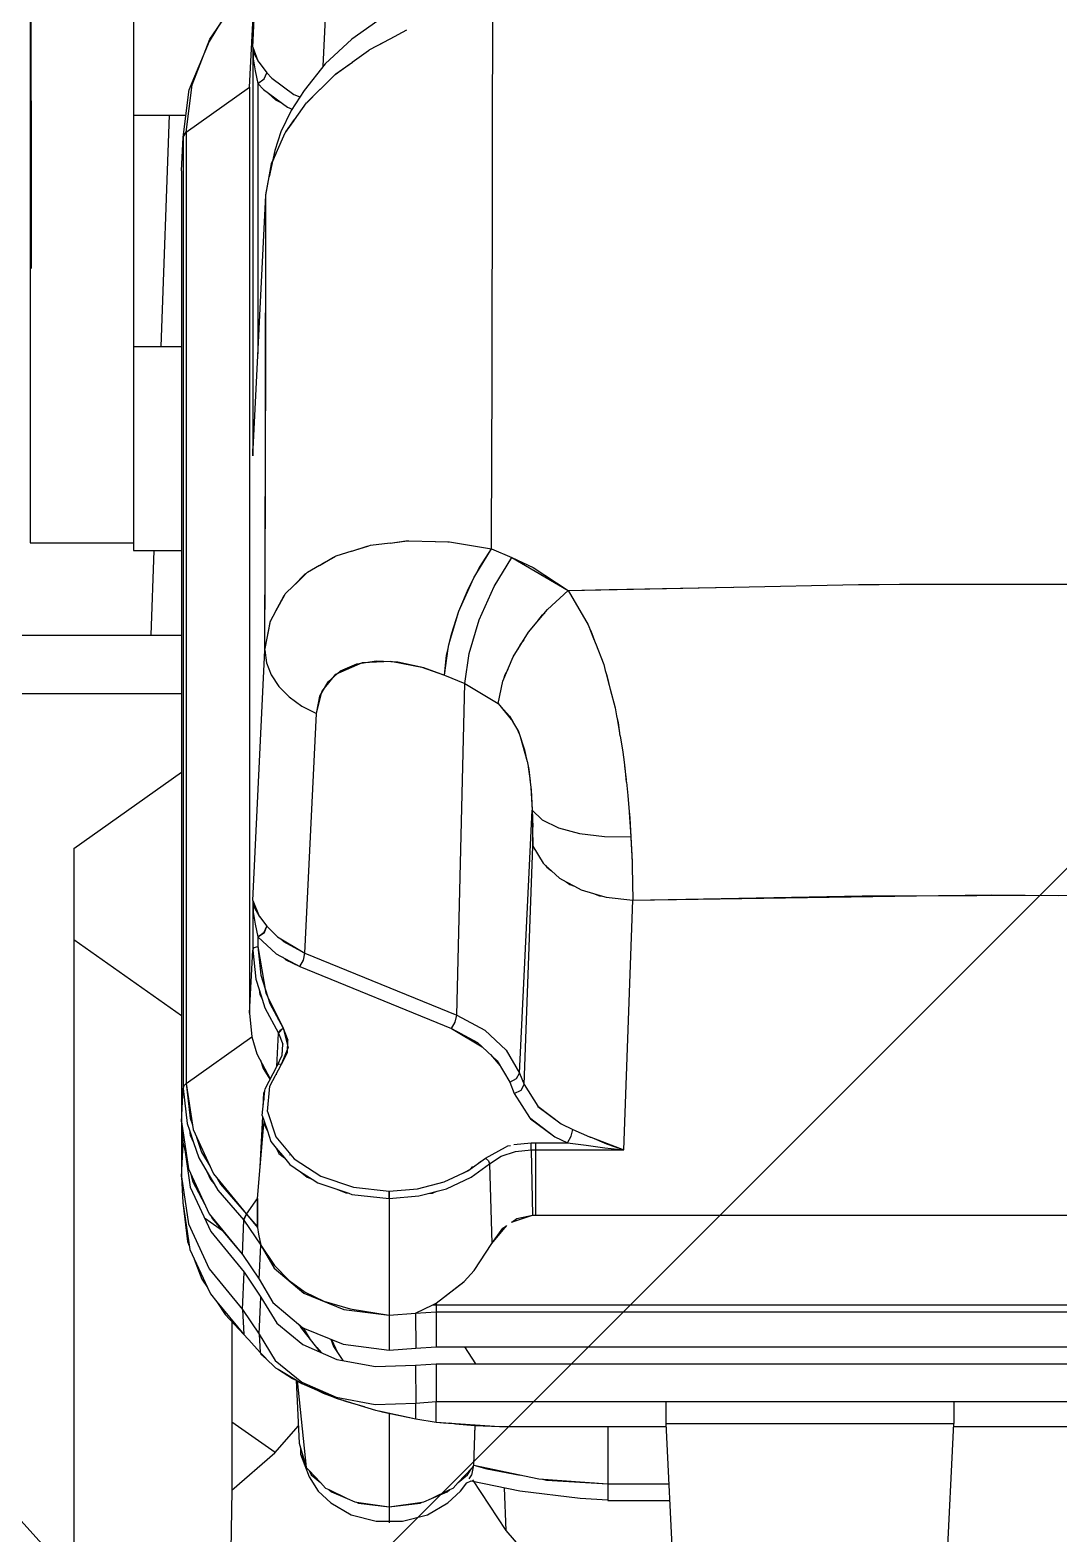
# Model space of a CAD drawing. Header units: millimetres. Extents: x 1084702 to 1166801, y 36632 to 124519.
# Drawn here: x 1102438.3 to 1102537.6, y 50437.1 to 50582.3 of the extents above; entities that cross this region are included whole.
import ezdxf

# ---------------------------------------------------------------- set-up
doc = ezdxf.new("R2010")
doc.units = ezdxf.units.MM
doc.header["$LTSCALE"] = 250
doc.layers.get('0').update_dxf_attribs({"color": 255})
doc.layers.add('%posline', color=240, linetype='Continuous')
doc.layers.add('%symbol', color=1, linetype='Continuous')
doc.styles.add('ROMANS', font='ROMANS.shx', dxfattribs={"height": 100})
doc.dimstyles.new('dott', dxfattribs={"dimscale": 100, "dimtxt": 150, "dimasz": 0.01, "dimexe": 0.5, "dimexo": 1, "dimgap": 1, "dimtad": 1, "dimdsep": 46, "dimtxsty": 'ROMANS', "dimcen": 1.5, "dimclrd": 1, "dimclre": 1, "dimclrt": 2, "dimazin": 2, "dimtfac": 1, "dimtmove": 2, "dimatfit": 3, "dimldrblk": 'DOT', "dimfxl": 1, "dimtvp": 100, "dimtolj": 1, "dimarcsym": 0})

# ---------------------------------------------------------------- blocks, each defined once
blk = doc.blocks.new('_Dot')
at = {"color": 0, "linetype": 'ByBlock', "lineweight": -2}
blk.add_line((-0.5, 0), (-1, 0), dxfattribs=at)
at = {"color": 0, "linetype": 'ByBlock', "const_width": 0.5}
blk.add_lwpolyline([(-0.25, 0, 1), (0.25, 0, 1)], format="xyb", close=True, dxfattribs=at)
blk = doc.blocks.new('GENERATOR-BORDE')
for p, q in [((-2405.61, 497.15), (-2405.61, 435.65)), ((-2395.61, 497.15), (-2395.61, 435.63)), ((-2405.62, 492.18), (-2405.5, 435.63)), ((-2384.41, 446.89), (-2382.91, 477.26)), ((-2384.41, 446.89), (-2382.91, 477.26)), ((-2384.11, 450.77), (-2382.9, 475.77)), ((-2384.11, 450.77), (-2382.9, 475.77)), ((-2377.3, 448.94), (-2376.33, 469.13)), ((-2377.3, 448.94), (-2376.33, 469.13)), ((-2388.24, 451.53), (-2385.44, 455.66)), ((-2388.24, 451.53), (-2385.44, 455.66)), ((-2360.93, 451.33), (-2360.93, 455.03)), ((-2370.84, 451.58), (-2369.21, 452.45)), ((-2389.95, 447.12), (-2388.24, 451.53)), ((-2389.95, 447.12), (-2388.24, 451.53)), ((-2384.11, 450.77), (-2384.05, 449.63)), ((-2384.11, 450.77), (-2384.11, 411.29)), ((-2384.11, 450.77), (-2383.94, 450.06)), ((-2384.11, 450.77), (-2383.61, 449.44)), ((-2384.11, 450.77), (-2384.11, 411.29)), ((-2383.98, 450.23), (-2383.96, 450.38)), ((-2383.98, 450.23), (-2383.96, 450.38)), ((-2374.49, 449.32), (-2372.94, 450.45)), ((-2372.94, 450.45), (-2372.86, 450.49)), ((-2372.86, 450.49), (-2372.79, 450.54)), ((-2372.85, 450.5), (-2371.18, 451.39)), ((-2372.79, 450.54), (-2370.84, 451.57)), ((-2360.93, 450.05), (-2360.93, 451.33)), ((-2384.05, 449.63), (-2383.88, 448.48)), ((-2383.94, 450.06), (-2383.64, 449.53)), ((-2383.61, 449.44), (-2383.55, 449.36)), ((-2383.55, 449.36), (-2383.5, 449.28)), ((-2383.53, 449.33), (-2382.74, 448.3)), ((-2383.5, 449.28), (-2382.74, 448.3)), ((-2376.13, 448.13), (-2374.75, 449.13)), ((-2376.08, 448.18), (-2374.47, 449.33)), ((-2360.94, 446.24), (-2360.93, 450.06)), ((-2383.88, 448.48), (-2383.61, 447.27)), ((-2383.61, 447.27), (-2383.01, 447.71)), ((-2383.61, 447.27), (-2383.01, 447.71)), ((-2383.01, 447.71), (-2382.74, 448.3)), ((-2383.01, 447.71), (-2382.74, 448.3)), ((-2382.74, 448.3), (-2382.25, 447.76)), ((-2382.74, 448.3), (-2382.25, 447.76)), ((-2382.25, 447.76), (-2380.15, 446.2)), ((-2382.25, 447.76), (-2380.15, 446.2)), ((-2377.6, 446.69), (-2376.21, 448.07)), ((-2376.21, 448.07), (-2376.14, 448.12)), ((-2376.14, 448.12), (-2376.08, 448.18)), ((-2390.82, 442.09), (-2390.24, 446.68)), ((-2390.82, 442.09), (-2390.24, 446.68)), ((-2390.53, 442.56), (-2389.95, 447.12)), ((-2390.53, 442.56), (-2389.95, 447.12)), ((-2390.53, 442.56), (-2384.41, 446.89)), ((-2390.53, 442.56), (-2384.41, 446.89)), ((-2384.41, 446.89), (-2384.41, 357.48)), ((-2384.41, 446.89), (-2384.41, 357.48)), ((-2383.61, 447.27), (-2383.07, 446.67)), ((-2383.61, 447.27), (-2383.61, 421.16)), ((-2383.61, 447.27), (-2383.61, 421.16)), ((-2383.07, 446.67), (-2380.76, 444.96)), ((-2382.57, 446.3), (-2381.9, 445.68)), ((-2380.15, 446.2), (-2379.55, 445.97)), ((-2380.15, 446.2), (-2379.55, 445.97)), ((-2378.86, 445.44), (-2377.74, 446.56)), ((-2378.82, 445.49), (-2377.58, 446.71)), ((-2360.95, 441.28), (-2360.94, 446.24)), ((-2360.94, 445.84), (-2360.94, 446.76)), ((-2395.61, 445.43), (-2395.61, 444.21)), ((-2381.9, 445.68), (-2381.27, 445.35)), ((-2381.48, 445.46), (-2381.48, 445.5)), ((-2380.76, 444.96), (-2380.31, 444.79)), ((-2380.08, 443.75), (-2378.92, 445.39)), ((-2378.92, 445.39), (-2378.86, 445.44)), ((-2378.86, 445.44), (-2378.82, 445.49)), ((-2395.61, 444.21), (-2390.55, 444.21)), ((-2392.94, 421.85), (-2392.16, 444.21)), ((-2380.94, 442.54), (-2380.12, 443.69)), ((-2380.92, 442.58), (-2380.07, 443.77)), ((-2390.98, 438.83), (-2390.82, 442.09)), ((-2390.98, 438.83), (-2390.82, 442.09)), ((-2390.82, 442.09), (-2390.53, 442.56)), ((-2390.82, 442.09), (-2390.74, 442.35)), ((-2390.82, 442.09), (-2390.82, 350.21)), ((-2390.82, 442.09), (-2390.82, 350.21)), ((-2390.74, 442.35), (-2390.53, 442.56)), ((-2390.53, 442.56), (-2390.53, 350.69)), ((-2390.53, 442.56), (-2390.53, 350.69)), ((-2381.83, 440.53), (-2380.97, 442.5)), ((-2380.97, 442.5), (-2380.94, 442.54)), ((-2380.94, 442.54), (-2380.92, 442.58)), ((-2395.61, 440.81), (-2395.61, 436.75)), ((-2382.28, 439.52), (-2381.88, 440.43)), ((-2382.27, 439.54), (-2381.81, 440.58)), ((-2360.95, 434.76), (-2360.94, 441.3)), ((-2390.98, 438.83), (-2390.98, 346.96)), ((-2390.98, 438.83), (-2390.98, 346.96)), ((-2382.83, 436.49), (-2382.29, 439.5)), ((-2382.29, 439.5), (-2382.28, 439.52)), ((-2382.28, 439.52), (-2382.27, 439.54)), ((-2382.83, 436.5), (-2382.53, 438.24)), ((-2384.11, 411.29), (-2382.83, 436.49)), ((-2384.11, 411.29), (-2382.83, 436.49)), ((-2382.87, 414.49), (-2382.83, 435.79)), ((-2382.85, 419.76), (-2382.83, 435.79)), ((-2382.83, 435.79), (-2382.83, 436.49)), ((-2405.61, 435.64), (-2405.61, 435.63)), ((-2405.61, 435.63), (-2405.61, 413)), ((-2405.5, 435.63), (-2405.49, 429.38)), ((-2395.61, 435.63), (-2395.61, 413)), ((-2360.96, 430.94), (-2360.95, 434.76)), ((-2360.97, 427.75), (-2360.96, 430.95)), ((-2360.98, 423.24), (-2360.97, 427.75)), ((-2360.97, 426.94), (-2360.97, 428.32)), ((-2361, 417.68), (-2360.98, 423.26)), ((-2395.61, 421.85), (-2390.98, 421.85)), ((-2382.9, 403.24), (-2382.85, 419.76)), ((-2361.02, 412.05), (-2361, 417.68)), ((-2382.86, 415.56), (-2382.86, 415.56)), ((-2382.87, 411.92), (-2382.87, 414.49)), ((-2405.61, 413), (-2405.61, 402.9)), ((-2395.61, 413), (-2395.61, 402.9)), ((-2384.11, 411.29), (-2384.05, 412.73)), ((-2384.05, 412.73), (-2384.02, 412.95)), ((-2382.88, 408.15), (-2382.87, 411.92)), ((-2361.06, 402.31), (-2361.02, 412.07)), ((-2382.94, 392.52), (-2382.88, 408.15)), ((-2405.61, 402.9), (-2395.61, 402.9)), ((-2395.61, 402.9), (-2395.61, 402.14)), ((-2382.94, 392.52), (-2382.9, 403.24)), ((-2374.53, 402.1), (-2373.05, 402.59)), ((-2374.25, 402.19), (-2372.91, 402.61)), ((-2373.05, 402.59), (-2372.88, 402.61)), ((-2372.88, 402.61), (-2372.73, 402.66)), ((-2372.73, 402.66), (-2370.83, 402.89)), ((-2370.85, 402.88), (-2369.33, 403.09)), ((-2370.61, 402.91), (-2369.2, 403.08)), ((-2369.33, 403.09), (-2369.18, 403.08)), ((-2369.18, 403.09), (-2369.04, 403.1)), ((-2369.04, 403.1), (-2366.5, 403.02)), ((-2366.5, 403.02), (-2365.25, 402.99)), ((-2366.42, 403.02), (-2365.11, 402.98)), ((-2365.25, 402.99), (-2365.18, 402.98)), ((-2365.11, 402.98), (-2361.06, 402.31)), ((-2395.61, 402.14), (-2390.98, 402.14)), ((-2393.91, 393.99), (-2393.63, 402.14)), ((-2377.67, 400.71), (-2376.32, 401.51)), ((-2377.42, 400.86), (-2376.19, 401.56)), ((-2376.32, 401.51), (-2376.16, 401.57)), ((-2376.17, 401.57), (-2376.04, 401.64)), ((-2376.04, 401.64), (-2374.51, 402.11)), ((-2362.57, 399.83), (-2361.06, 402.31)), ((-2362.21, 400.52), (-2361.06, 402.31)), ((-2361.06, 402.31), (-2359.09, 401.48)), ((-2361.06, 402.31), (-2361.06, 402.31)), ((-2361.06, 402.31), (-2359.09, 401.48)), ((-2360.8, 398.69), (-2359.09, 401.48)), ((-2360.8, 398.69), (-2359.09, 401.48)), ((-2359.09, 401.48), (-2357.03, 400.5)), ((-2359.09, 401.48), (-2353.63, 398.28)), ((-2380.18, 398.74), (-2379.03, 399.91)), ((-2379.99, 398.92), (-2378.93, 399.96)), ((-2379.03, 399.91), (-2378.91, 399.98)), ((-2378.91, 399.98), (-2378.83, 400.06)), ((-2378.83, 400.06), (-2377.65, 400.73)), ((-2362.92, 399.16), (-2362.76, 399.52)), ((-2362.76, 399.52), (-2362.57, 399.83)), ((-2362.57, 399.83), (-2362.21, 400.52)), ((-2362.03, 400.8), (-2361.99, 400.79)), ((-2357.03, 400.5), (-2353.63, 398.28)), ((-2380.97, 397.96), (-2380.13, 398.78)), ((-2379.92, 399), (-2379.92, 399)), ((-2379.92, 398.99), (-2379.92, 399)), ((-2364.2, 396.29), (-2362.92, 399.16)), ((-2364.2, 396.29), (-2363.28, 398.47)), ((-2363.28, 398.47), (-2362.92, 399.16)), ((-2362.23, 395.47), (-2360.8, 398.69)), ((-2362.23, 395.47), (-2360.8, 398.69)), ((-2355.65, 396.45), (-2353.63, 398.28)), ((-2353.63, 398.28), (-2337.84, 398.61)), ((-2353.63, 398.28), (-2349.68, 398.39)), ((-2353.63, 398.27), (-2353.63, 398.28)), ((-2353.63, 398.28), (-2351.7, 394.97)), ((-2349.68, 398.39), (-2337.66, 398.61)), ((-2337.69, 398.61), (-2325.6, 398.86)), ((-2325.6, 398.86), (-2323.63, 398.87)), ((-2323.64, 398.87), (-2321.64, 398.9)), ((-2323.62, 398.87), (-2308.87, 398.9)), ((-2321.64, 398.9), (-2308.7, 398.9)), ((-2308.71, 398.9), (-2297.14, 398.93)), ((-2381.94, 396.19), (-2381.07, 397.82)), ((-2381.84, 396.37), (-2381.02, 397.88)), ((-2381.2, 397.59), (-2381.2, 397.55)), ((-2381.07, 397.82), (-2381.01, 397.89)), ((-2381.01, 397.89), (-2380.97, 397.96)), ((-2382.94, 392.52), (-2382.38, 395.36)), ((-2382.94, 392.52), (-2382.39, 395.33)), ((-2382.39, 395.33), (-2382.37, 395.36)), ((-2382.37, 395.41), (-2381.91, 396.24)), ((-2382.37, 395.37), (-2382.37, 395.41)), ((-2365.07, 393.39), (-2364.2, 396.29)), ((-2364.91, 394.09), (-2364.2, 396.29)), ((-2363.22, 392.21), (-2362.23, 395.47)), ((-2363.22, 392.21), (-2362.23, 395.47)), ((-2357.47, 394.26), (-2355.65, 396.45)), ((-2356.56, 395.35), (-2356.13, 395.93)), ((-2356.13, 395.93), (-2355.91, 396.13)), ((-2412.61, 393.99), (-2390.98, 393.99)), ((-2365.07, 393.39), (-2364.91, 394.09)), ((-2358.95, 391.89), (-2357.47, 394.26)), ((-2351.7, 394.97), (-2351.58, 394.66)), ((-2351.6, 394.66), (-2351.46, 394.41)), ((-2351.55, 394.57), (-2351.13, 393.51)), ((-2351.46, 394.41), (-2351.01, 393.17)), ((-2384.11, 368.35), (-2382.94, 392.52)), ((-2384.11, 368.35), (-2382.94, 392.52)), ((-2382.94, 392.52), (-2382.78, 391.31)), ((-2365.58, 390.13), (-2365.22, 392.7)), ((-2365.38, 392), (-2365.22, 392.7)), ((-2365.22, 392.7), (-2365.18, 393.03)), ((-2365.18, 393.03), (-2365.07, 393.39)), ((-2363.63, 389.32), (-2363.22, 392.21)), ((-2363.63, 389.32), (-2363.22, 392.21)), ((-2358.5, 392.6), (-2358.26, 393.09)), ((-2358.26, 393.09), (-2357.91, 393.54)), ((-2351.01, 393.19), (-2350.2, 391.13)), ((-2382.78, 391.31), (-2382.33, 390.14)), ((-2376.09, 390.2), (-2373.52, 391.33)), ((-2375.62, 390.53), (-2374.04, 391.21)), ((-2374.04, 391.21), (-2372.17, 391.49)), ((-2373.52, 391.33), (-2370.78, 391.47)), ((-2372.17, 391.49), (-2370.09, 391.4)), ((-2370.78, 391.47), (-2367.61, 390.86)), ((-2370.09, 391.4), (-2367.87, 390.93)), ((-2368.38, 391.04), (-2368.38, 391.01)), ((-2367.87, 390.93), (-2365.58, 390.13)), ((-2367.61, 390.86), (-2365.58, 390.13)), ((-2365.58, 390.13), (-2365.38, 392)), ((-2359.96, 389.53), (-2358.95, 391.89)), ((-2359.75, 390.11), (-2359.45, 390.71)), ((-2350.2, 391.13), (-2350.06, 390.57)), ((-2382.33, 390.14), (-2381.6, 389.02)), ((-2377.62, 388.08), (-2376.83, 389.48)), ((-2377.18, 388.87), (-2376.09, 390.2)), ((-2376.83, 389.48), (-2375.62, 390.53)), ((-2365.58, 390.13), (-2363.63, 389.32)), ((-2365.58, 390.13), (-2363.63, 389.32)), ((-2364.4, 357.29), (-2363.63, 389.32)), ((-2364.4, 357.29), (-2363.63, 389.32)), ((-2363.63, 389.32), (-2360.42, 387.38)), ((-2360.42, 387.38), (-2359.96, 389.53)), ((-2359.81, 389.87), (-2359.75, 390.11)), ((-2350.08, 390.58), (-2349.9, 390.09)), ((-2350.01, 390.39), (-2349.67, 389.09)), ((-2349.9, 390.09), (-2349.58, 388.73)), ((-2412.61, 388.34), (-2390.98, 388.34)), ((-2381.6, 389.02), (-2380.6, 388.01)), ((-2380.6, 388.01), (-2379.37, 387.13)), ((-2377.94, 386.4), (-2377.46, 388.36)), ((-2377.94, 386.4), (-2377.62, 388.08)), ((-2377.45, 388.39), (-2377.4, 388.58)), ((-2377.4, 388.58), (-2377.19, 388.85)), ((-2349.58, 388.75), (-2349.11, 386.97)), ((-2379.37, 387.13), (-2377.94, 386.4)), ((-2379.06, 363.27), (-2377.94, 386.4)), ((-2379.06, 363.27), (-2377.94, 386.4)), ((-2360.42, 387.38), (-2359.3, 386.17)), ((-2360.42, 387.38), (-2360.42, 387.38)), ((-2360.42, 387.38), (-2359, 385.65)), ((-2349.11, 386.97), (-2348.97, 386.19)), ((-2359.3, 386.17), (-2359.03, 385.68)), ((-2359.01, 385.65), (-2358.45, 384.66)), ((-2348.99, 386.2), (-2348.83, 385.51)), ((-2348.92, 385.92), (-2348.68, 384.55)), ((-2348.83, 385.51), (-2348.64, 384.25)), ((-2358.58, 384.89), (-2358.4, 384.5)), ((-2358.45, 384.66), (-2357.85, 382.9)), ((-2358.29, 384.18), (-2357.61, 381.77)), ((-2348.63, 384.26), (-2348.35, 382.68)), ((-2357.85, 382.9), (-2357.63, 381.85)), ((-2348.35, 382.68), (-2348.24, 381.7)), ((-2401.39, 373.39), (-2390.98, 380.75)), ((-2357.62, 381.8), (-2357.45, 380.99)), ((-2357.51, 381.26), (-2357.32, 379.91)), ((-2357.45, 380.99), (-2357.35, 380.14)), ((-2348.25, 381.71), (-2348.13, 380.85)), ((-2348.2, 381.37), (-2348.05, 380.02)), ((-2348.13, 380.85), (-2348.03, 379.79)), ((-2357.34, 380.05), (-2357.23, 379.03)), ((-2357.26, 379.28), (-2357.13, 377.08)), ((-2348.02, 379.79), (-2347.87, 378.48)), ((-2357.23, 379.03), (-2357.13, 377.08)), ((-2347.87, 378.48), (-2347.79, 377.3)), ((-2358.33, 351.69), (-2357.13, 377.08)), ((-2358.33, 351.69), (-2357.13, 377.08)), ((-2357.13, 377.08), (-2356.15, 376.14)), ((-2357.13, 377.08), (-2357.05, 375.45)), ((-2357.13, 377.08), (-2357.06, 373.61)), ((-2357.13, 377.08), (-2356.15, 376.14)), ((-2347.8, 377.31), (-2347.7, 376.32)), ((-2347.76, 376.89), (-2347.59, 374.51)), ((-2347.7, 376.32), (-2347.59, 374.51)), ((-2357.06, 373.61), (-2357.05, 375.45)), ((-2356.15, 376.14), (-2354.58, 375.36)), ((-2356.15, 376.14), (-2354.58, 375.36)), ((-2354.58, 375.36), (-2352.54, 374.81)), ((-2354.58, 375.36), (-2352.54, 374.81)), ((-2352.54, 374.81), (-2350.15, 374.52)), ((-2352.54, 374.81), (-2350.15, 374.52)), ((-2401.39, 373.39), (-2401.39, 364.6)), ((-2357.9, 350.57), (-2357.06, 373.61)), ((-2357.9, 350.57), (-2357.06, 373.61)), ((-2357.06, 373.61), (-2357.05, 373.6)), ((-2357.06, 373.61), (-2356.06, 371.95)), ((-2350.15, 374.52), (-2347.59, 374.51)), ((-2350.15, 374.52), (-2347.59, 374.51)), ((-2347.59, 374.51), (-2347.48, 372.1)), ((-2347.58, 374.44), (-2347.48, 372.03)), ((-2356.06, 371.95), (-2355.83, 371.74)), ((-2347.48, 372.1), (-2347.48, 371.92)), ((-2347.47, 371.92), (-2347.46, 371.63)), ((-2355.83, 371.74), (-2355.71, 371.57)), ((-2355.83, 371.74), (-2355.26, 371.23)), ((-2355.71, 371.57), (-2355.26, 371.23)), ((-2355.26, 371.23), (-2354.47, 370.51)), ((-2354.47, 370.51), (-2353.84, 370.17)), ((-2347.46, 371.63), (-2347.4, 368.38)), ((-2353.84, 370.17), (-2353.48, 369.9)), ((-2353.84, 370.17), (-2353.02, 369.73)), ((-2353.48, 369.9), (-2353.02, 369.73)), ((-2353.02, 369.73), (-2352.4, 369.39)), ((-2352.4, 369.39), (-2351.19, 369.02)), ((-2351.19, 369.02), (-2350.61, 368.8)), ((-2351.19, 369.02), (-2350.34, 368.76)), ((-2384.11, 368.35), (-2384.11, 363.57)), ((-2384.11, 368.35), (-2384.05, 367.21)), ((-2384.11, 368.35), (-2383.94, 367.64)), ((-2384.11, 368.35), (-2384.11, 363.57)), ((-2384.11, 368.35), (-2383.48, 366.83)), ((-2384, 368.08), (-2384, 367.87)), ((-2384, 368.08), (-2384, 367.87)), ((-2383.94, 367.64), (-2383.5, 366.85)), ((-2350.61, 368.8), (-2350.34, 368.76)), ((-2350.34, 368.76), (-2349.99, 368.66)), ((-2349.99, 368.66), (-2347.4, 368.38)), ((-2348.28, 344.27), (-2347.4, 368.38)), ((-2348.28, 344.27), (-2347.4, 368.38)), ((-2347.4, 368.38), (-2317.87, 368.82)), ((-2347.4, 368.38), (-2325.24, 368.8)), ((-2325.24, 368.8), (-2297.35, 368.87)), ((-2317.87, 368.82), (-2312.75, 368.9)), ((-2312.75, 368.9), (-2306.25, 368.85)), ((-2384.05, 367.21), (-2383.88, 366.06)), ((-2383.88, 366.06), (-2383.61, 364.85)), ((-2383.5, 366.85), (-2383.47, 366.82)), ((-2383.47, 366.81), (-2383.46, 366.8)), ((-2383.46, 366.8), (-2382.74, 365.88)), ((-2401.39, 364.6), (-2390.98, 357.25)), ((-2401.39, 364.6), (-2401.39, 283.14)), ((-2383.61, 364.85), (-2383.01, 365.29)), ((-2383.61, 364.85), (-2382.98, 365.26)), ((-2383.61, 364.85), (-2383.61, 363.91)), ((-2383.61, 364.85), (-2381.84, 363.21)), ((-2383.61, 364.85), (-2383.61, 363.91)), ((-2383.01, 365.29), (-2382.74, 365.88)), ((-2382.98, 365.26), (-2382.74, 365.88)), ((-2382.74, 365.88), (-2381.72, 364.85)), ((-2381.72, 364.85), (-2379.06, 363.27)), ((-2381.45, 364.69), (-2381.13, 364.39)), ((-2381.26, 364.51), (-2381.26, 364.57)), ((-2384.41, 357.48), (-2384.11, 363.57)), ((-2384.41, 357.48), (-2384.11, 363.57)), ((-2384.11, 363.57), (-2383.96, 363.81)), ((-2384.11, 363.57), (-2383.81, 360.74)), ((-2383.96, 363.81), (-2383.61, 363.91)), ((-2383.61, 363.91), (-2382.84, 359.41)), ((-2383.61, 363.91), (-2383.32, 361.14)), ((-2381.84, 363.21), (-2379.56, 361.98)), ((-2381.13, 364.39), (-2379.06, 363.27)), ((-2380.88, 364.35), (-2380.86, 364.24)), ((-2380.71, 364.25), (-2380.71, 364.16)), ((-2380.71, 364.25), (-2380.71, 364.16)), ((-2380.67, 364.23), (-2380.67, 364.14)), ((-2380.67, 364.23), (-2380.67, 364.14)), ((-2379.21, 362.6), (-2379.06, 363.27)), ((-2379.21, 362.6), (-2379.06, 363.27)), ((-2379.06, 363.27), (-2364.4, 357.29)), ((-2379.06, 363.27), (-2364.4, 357.29)), ((-2381.2, 362.87), (-2380.91, 362.63)), ((-2380.91, 362.63), (-2379.56, 361.98)), ((-2379.96, 362.19), (-2379.93, 362.16)), ((-2379.56, 361.98), (-2379.21, 362.6)), ((-2379.56, 361.98), (-2379.21, 362.6)), ((-2379.56, 361.98), (-2364.9, 355.99)), ((-2379.56, 361.98), (-2364.9, 355.99)), ((-2383.81, 360.74), (-2383.5, 359.75)), ((-2383.32, 361.14), (-2382.46, 358.42)), ((-2383.5, 359.75), (-2383.2, 358.81)), ((-2383.5, 359.75), (-2383.42, 359.28)), ((-2383.42, 359.28), (-2383.2, 358.81)), ((-2383.2, 358.81), (-2382.94, 357.98)), ((-2382.84, 359.41), (-2382.65, 359.01)), ((-2382.65, 359.01), (-2381.17, 356.01)), ((-2384.41, 357.48), (-2384.18, 355.18)), ((-2384.41, 357.48), (-2384.18, 355.18)), ((-2382.94, 357.98), (-2381.62, 355.53)), ((-2382.46, 358.42), (-2381.17, 356.01)), ((-2381.64, 356.89), (-2381.63, 356.96)), ((-2381.62, 355.53), (-2381.17, 356.01)), ((-2381.48, 355.81), (-2381.17, 356.01)), ((-2381.17, 356.01), (-2380.68, 354.12)), ((-2381.17, 356.01), (-2380.71, 354.87)), ((-2364.9, 355.99), (-2364.55, 356.61)), ((-2364.9, 355.99), (-2364.55, 356.61)), ((-2364.9, 355.99), (-2361.96, 354.23)), ((-2364.9, 355.99), (-2362.41, 354.64)), ((-2364.55, 356.61), (-2364.4, 357.29)), ((-2364.55, 356.61), (-2364.4, 357.29)), ((-2364.4, 357.29), (-2361.7, 355.82)), ((-2364.4, 357.29), (-2361.7, 355.82)), ((-2390.53, 350.69), (-2384.18, 355.18)), ((-2390.53, 350.69), (-2384.18, 355.18)), ((-2384.18, 355.18), (-2383.7, 353.54)), ((-2381.79, 352.32), (-2381.62, 355.53)), ((-2381.79, 352.32), (-2381.62, 355.53)), ((-2381.62, 355.53), (-2381.48, 355.81)), ((-2381.62, 355.53), (-2381.21, 354.49)), ((-2381.62, 355.53), (-2381.21, 354.49)), ((-2381.27, 353.38), (-2381.21, 354.49)), ((-2381.25, 353.41), (-2381.21, 354.49)), ((-2380.76, 353.68), (-2380.71, 354.87)), ((-2364.42, 355.7), (-2364.16, 355.59)), ((-2362.41, 354.64), (-2360.49, 352.88)), ((-2361.7, 355.82), (-2359.63, 353.91)), ((-2361.7, 355.82), (-2359.63, 353.91)), ((-2383.7, 353.54), (-2382.41, 351.14)), ((-2381.76, 352.39), (-2381.25, 353.41)), ((-2381.76, 352.39), (-2381.25, 353.41)), ((-2381.32, 352.56), (-2380.68, 354.12)), ((-2381.32, 352.56), (-2380.76, 353.68)), ((-2361.15, 353.48), (-2360.2, 352.37)), ((-2359.63, 353.91), (-2358.33, 351.69)), ((-2359.63, 353.91), (-2358.33, 351.69)), ((-2383.37, 352.93), (-2383.09, 352.14)), ((-2383.09, 352.14), (-2382.44, 351.08)), ((-2382.92, 350.16), (-2381.76, 352.39)), ((-2382.44, 350.43), (-2381.32, 352.56)), ((-2381.8, 351.52), (-2381.8, 351.65)), ((-2381.8, 351.52), (-2381.8, 351.65)), ((-2381.76, 352.39), (-2381.63, 352.58)), ((-2381.76, 352.38), (-2381.76, 352.39)), ((-2381.63, 352.58), (-2381.32, 352.56)), ((-2360.49, 352.88), (-2359.29, 350.82)), ((-2358.62, 351.15), (-2358.33, 351.69)), ((-2358.62, 351.15), (-2358.33, 351.69)), ((-2358.33, 351.69), (-2357.9, 350.57)), ((-2358.33, 351.69), (-2357.9, 350.57)), ((-2390.98, 346.96), (-2390.82, 350.21)), ((-2390.98, 346.96), (-2390.82, 350.21)), ((-2390.82, 350.21), (-2390.74, 350.47)), ((-2390.82, 350.21), (-2390.45, 346.82)), ((-2390.74, 350.47), (-2390.53, 350.69)), ((-2390.53, 350.69), (-2389.87, 346.22)), ((-2390.53, 350.69), (-2390.16, 347.33)), ((-2382.94, 349.97), (-2382.92, 350.16)), ((-2382.68, 347.96), (-2382.44, 350.43)), ((-2359.29, 350.82), (-2358.62, 351.15)), ((-2359.29, 350.82), (-2358.62, 351.15)), ((-2359.29, 350.82), (-2358.86, 349.7)), ((-2359.29, 350.82), (-2358.86, 349.7)), ((-2358.19, 350.03), (-2357.9, 350.57)), ((-2358.19, 350.03), (-2357.9, 350.57)), ((-2357.9, 350.57), (-2356.58, 348.49)), ((-2383.18, 347.59), (-2383.03, 349.09)), ((-2383.1, 348.4), (-2383.03, 349.79)), ((-2383.03, 349.09), (-2382.94, 349.97)), ((-2383.03, 349.79), (-2382.94, 349.97)), ((-2383.03, 349.79), (-2383.03, 349.09)), ((-2358.86, 349.7), (-2358.19, 350.03)), ((-2358.86, 349.7), (-2358.19, 350.03)), ((-2358.86, 349.7), (-2357.39, 347.39)), ((-2390.16, 347.33), (-2389.93, 346.67)), ((-2383.38, 342.62), (-2383.14, 347.48)), ((-2383.18, 347.59), (-2383.03, 347.14)), ((-2383.03, 347.14), (-2382.69, 346.11)), ((-2383.03, 347.14), (-2383.03, 346.77)), ((-2382.68, 347.96), (-2381.88, 345.54)), ((-2357.39, 347.39), (-2354.94, 345.54)), ((-2357.32, 347.34), (-2357.28, 347.28)), ((-2357.28, 347.28), (-2355.06, 345.61)), ((-2356.58, 348.49), (-2354.33, 346.78)), ((-2356.56, 348.48), (-2356.56, 348.46)), ((-2356.56, 348.46), (-2354.33, 346.78)), ((-2390.98, 346.96), (-2390.31, 342.42)), ((-2390.98, 346.96), (-2390.98, 341.65)), ((-2390.98, 346.96), (-2390.86, 345.02)), ((-2390.98, 346.96), (-2390.98, 341.65)), ((-2390.45, 346.82), (-2390.22, 346.16)), ((-2390.22, 346.16), (-2389.82, 344.98)), ((-2390.22, 346.16), (-2390.15, 345.7)), ((-2390.15, 345.7), (-2389.82, 344.98)), ((-2389.87, 346.22), (-2387.9, 341.95)), ((-2383.38, 342.62), (-2383.03, 346.77)), ((-2383.03, 346.77), (-2382.69, 346.11)), ((-2382.69, 346.11), (-2382.35, 345.07)), ((-2382.08, 346.15), (-2382.08, 346.19)), ((-2382.08, 346.15), (-2382.08, 346.19)), ((-2382.02, 345.97), (-2382.01, 346.02)), ((-2356.39, 346.61), (-2356.39, 346.64)), ((-2355.79, 346.19), (-2355.77, 346.15)), ((-2355.76, 346.16), (-2355.74, 346.12)), ((-2354.33, 346.78), (-2353.21, 346.25)), ((-2354.33, 346.78), (-2353.21, 346.25)), ((-2353.36, 345.58), (-2353.21, 346.25)), ((-2353.36, 345.58), (-2353.21, 346.25)), ((-2353.21, 346.25), (-2351.58, 345.54)), ((-2390.98, 341.65), (-2390.82, 344.87)), ((-2390.98, 341.65), (-2390.82, 344.87)), ((-2390.86, 345.02), (-2390.46, 343.43)), ((-2390.67, 344.27), (-2390.14, 340.68)), ((-2389.82, 344.98), (-2389.32, 343.51)), ((-2389.54, 345.51), (-2389.04, 344.05)), ((-2382.35, 345.07), (-2381.83, 344.44)), ((-2381.88, 345.54), (-2380.12, 343.4)), ((-2381.83, 344.44), (-2381.05, 343.49)), ((-2381.83, 344.44), (-2381.57, 343.93)), ((-2361.63, 343.48), (-2359.69, 344.53)), ((-2359.69, 344.53), (-2359.46, 344.65)), ((-2359.46, 344.65), (-2359.22, 344.68)), ((-2358.88, 344.8), (-2357.21, 344.96)), ((-2358.74, 344.12), (-2357.22, 344.27)), ((-2358.74, 344.12), (-2357.22, 344.27)), ((-2357.22, 344.27), (-2357.21, 344.96)), ((-2357.22, 344.27), (-2357.21, 344.96)), ((-2357.22, 344.27), (-2357.1, 337.96)), ((-2357.22, 344.27), (-2356.81, 344.27)), ((-2357.22, 344.27), (-2356.81, 344.27)), ((-2357.22, 344.27), (-2357.1, 337.96)), ((-2357.21, 344.96), (-2356.81, 344.96)), ((-2357.21, 344.96), (-2356.81, 344.96)), ((-2356.81, 344.96), (-2353.7, 344.96)), ((-2356.81, 344.96), (-2356.81, 344.27)), ((-2356.81, 344.96), (-2356.81, 344.27)), ((-2356.81, 344.96), (-2353.7, 344.96)), ((-2356.81, 344.27), (-2348.28, 344.27)), ((-2356.81, 344.27), (-2356.81, 337.96)), ((-2356.81, 344.27), (-2356.81, 337.96)), ((-2356.81, 344.27), (-2348.28, 344.27)), ((-2355.06, 345.61), (-2354.97, 345.57)), ((-2354.94, 345.54), (-2353.7, 344.96)), ((-2353.7, 344.96), (-2353.36, 345.58)), ((-2353.7, 344.96), (-2353.36, 345.58)), ((-2353.7, 344.96), (-2353.7, 344.96)), ((-2353.7, 344.96), (-2351.91, 344.71)), ((-2351.91, 344.71), (-2350.1, 344.46)), ((-2351.58, 345.54), (-2351.52, 345.52)), ((-2351.51, 345.5), (-2351.47, 345.48)), ((-2351.47, 345.48), (-2351.37, 345.45)), ((-2351.36, 345.45), (-2349.94, 344.84)), ((-2351.21, 345.39), (-2348.28, 344.27)), ((-2350.1, 344.46), (-2348.28, 344.27)), ((-2349.94, 344.84), (-2348.28, 344.27)), ((-2349.29, 344.62), (-2349.19, 344.61)), ((-2349.08, 344.55), (-2349.02, 344.55)), ((-2389.32, 343.51), (-2388.5, 342.11)), ((-2389.04, 344.05), (-2388.23, 342.67)), ((-2381.57, 343.93), (-2381.05, 343.49)), ((-2381.05, 343.49), (-2380.51, 342.84)), ((-2380.51, 342.84), (-2379.48, 342.16)), ((-2380.12, 343.4), (-2377.54, 341.72)), ((-2363.33, 342.23), (-2361.63, 343.48)), ((-2363.01, 341.62), (-2361.23, 342.92)), ((-2363.01, 341.62), (-2361.23, 342.92)), ((-2362.29, 342.99), (-2362.24, 343.06)), ((-2362.13, 343.1), (-2362.11, 343.15)), ((-2361.63, 343.48), (-2361.35, 343.22)), ((-2361.35, 343.22), (-2361.23, 342.92)), ((-2361.23, 342.92), (-2360.12, 343.66)), ((-2361.23, 342.92), (-2360.12, 343.66)), ((-2361.23, 342.92), (-2361.02, 335.22)), ((-2361.23, 342.92), (-2361.02, 335.22)), ((-2360.12, 343.66), (-2358.74, 344.12)), ((-2360.12, 343.66), (-2358.74, 344.12)), ((-2390.98, 341.65), (-2390.86, 339.18)), ((-2390.98, 341.65), (-2390.86, 339.18)), ((-2390.98, 341.65), (-2390.31, 337.12)), ((-2390.98, 341.65), (-2390.31, 337.12)), ((-2390.31, 342.42), (-2388.31, 338.09)), ((-2390.08, 341.92), (-2389.91, 341.25)), ((-2388.5, 342.11), (-2387.84, 341)), ((-2388.5, 342.11), (-2388.17, 341.39)), ((-2388.17, 341.39), (-2387.84, 341)), ((-2387.9, 341.95), (-2384.71, 338.07)), ((-2387.58, 341.56), (-2387.21, 340.94)), ((-2383.64, 339.57), (-2383.38, 342.62)), ((-2379.48, 342.16), (-2378.36, 341.43)), ((-2379.48, 342.16), (-2378.85, 341.64)), ((-2378.85, 341.64), (-2378.36, 341.43)), ((-2378.36, 341.43), (-2377.82, 341.08)), ((-2377.54, 341.72), (-2374.38, 340.65)), ((-2365.62, 341.17), (-2363.33, 342.23)), ((-2365.39, 340.51), (-2363.01, 341.62)), ((-2363.71, 342.05), (-2363.05, 342.44)), ((-2363.05, 342.44), (-2362.84, 342.65)), ((-2363.01, 341.62), (-2363.01, 341.62)), ((-2363.01, 341.62), (-2363.01, 341.62)), ((-2390.14, 340.68), (-2388.15, 336.37)), ((-2389.91, 341.25), (-2388.73, 339)), ((-2387.84, 341), (-2387.47, 340.37)), ((-2387.47, 340.37), (-2384.95, 337.47)), ((-2387.21, 340.94), (-2384.71, 338.07)), ((-2377.82, 341.08), (-2375.98, 340.46)), ((-2375.98, 340.46), (-2374.84, 340.07)), ((-2375.98, 340.46), (-2375.12, 340.11)), ((-2375.12, 340.11), (-2374.84, 340.07)), ((-2374.84, 340.07), (-2374.53, 339.97)), ((-2374.53, 339.97), (-2370.92, 339.58)), ((-2374.38, 340.65), (-2370.92, 340.28)), ((-2370.92, 340.28), (-2368.19, 340.5)), ((-2370.92, 340.28), (-2370.92, 339.93)), ((-2370.92, 339.93), (-2370.92, 340.28)), ((-2370.92, 339.93), (-2370.92, 339.58)), ((-2370.92, 339.58), (-2370.92, 339.93)), ((-2368.19, 340.5), (-2365.62, 341.17)), ((-2368.08, 339.82), (-2365.39, 340.51)), ((-2367.21, 340.04), (-2366.75, 340.1)), ((-2366.75, 340.1), (-2366.33, 340.27)), ((-2390.86, 339.18), (-2390.19, 334.66)), ((-2390.86, 339.18), (-2390.4, 335.42)), ((-2384.71, 338.07), (-2383.64, 339.57)), ((-2384.71, 338.07), (-2383.64, 339.57)), ((-2383.64, 336.97), (-2383.64, 339.57)), ((-2383.64, 339.57), (-2383.64, 336.77)), ((-2370.92, 339.58), (-2368.08, 339.82)), ((-2370.92, 339.58), (-2370.92, 328.3)), ((-2370.92, 339.58), (-2370.92, 328.3)), ((-2390.31, 337.12), (-2388.31, 332.79)), ((-2390.31, 337.12), (-2388.31, 332.79)), ((-2388.76, 337.69), (-2387.03, 336.47)), ((-2388.76, 337.69), (-2387.03, 336.47)), ((-2388.31, 338.09), (-2385.08, 334.15)), ((-2388.16, 337.9), (-2388.03, 337.65)), ((-2388.03, 337.65), (-2385.08, 334.15)), ((-2385.08, 334.15), (-2384.95, 337.47)), ((-2385.08, 334.15), (-2384.95, 337.47)), ((-2384.95, 337.47), (-2384.71, 338.07)), ((-2384.95, 337.47), (-2384.88, 337.76)), ((-2384.95, 337.47), (-2383.33, 335.07)), ((-2384.95, 337.47), (-2383.33, 335.07)), ((-2384.88, 337.76), (-2384.71, 338.07)), ((-2384.71, 338.07), (-2383.64, 336.77)), ((-2384.71, 338.07), (-2383.72, 336.89)), ((-2383.64, 336.97), (-2383.64, 336.77)), ((-2361.02, 335.22), (-2359.56, 336.97)), ((-2359.12, 337.28), (-2357.1, 337.96)), ((-2359.08, 337.3), (-2358.59, 337.64)), ((-2358.59, 337.64), (-2357.1, 337.96)), ((-2357.1, 337.96), (-2356.81, 337.96)), ((-2357.1, 337.96), (-2356.81, 337.96)), ((-2356.81, 337.96), (-2271.63, 337.96)), ((-2356.81, 337.96), (-2271.61, 337.96)), ((-2388.15, 336.37), (-2384.94, 332.45)), ((-2383.72, 336.89), (-2383.64, 336.77)), ((-2383.64, 336.77), (-2383.54, 336.11)), ((-2383.54, 336.11), (-2383.33, 335.07)), ((-2361.02, 335.22), (-2359.94, 336.69)), ((-2359.94, 336.69), (-2359.6, 336.93)), ((-2390.4, 335.42), (-2390.24, 335)), ((-2390.19, 334.66), (-2388.49, 330.98)), ((-2385.08, 334.15), (-2383.49, 331.78)), ((-2383.49, 331.78), (-2383.33, 335.07)), ((-2383.49, 331.78), (-2383.33, 335.07)), ((-2383.33, 335.07), (-2382.03, 332.84)), ((-2362.73, 332.62), (-2361.02, 335.22)), ((-2389.75, 333.71), (-2389.02, 331.78)), ((-2388.31, 332.79), (-2385.08, 328.85)), ((-2388.31, 332.79), (-2385.08, 328.85)), ((-2382.03, 332.84), (-2379.17, 330.43)), ((-2363.68, 331.55), (-2362.73, 332.62)), ((-2389.02, 331.78), (-2388.49, 330.98)), ((-2385.08, 328.85), (-2384.94, 332.45)), ((-2385.08, 328.85), (-2384.94, 332.45)), ((-2384.94, 332.45), (-2383.32, 330.04)), ((-2383.49, 331.78), (-2382.17, 329.53)), ((-2366.4, 329.46), (-2363.68, 331.55)), ((-2366.4, 329.46), (-2363.71, 331.52)), ((-2363.71, 331.52), (-2363.7, 331.53)), ((-2388.49, 330.98), (-2388.2, 330.35)), ((-2388.2, 330.35), (-2387.57, 329.58)), ((-2383.49, 326.48), (-2383.32, 330.04)), ((-2383.49, 326.48), (-2383.32, 330.04)), ((-2383.32, 330.04), (-2381.78, 327.54)), ((-2379.17, 330.43), (-2375.31, 328.85)), ((-2387.57, 329.58), (-2384.98, 326.42)), ((-2387.57, 329.58), (-2386.77, 328.36)), ((-2386.77, 328.36), (-2384.98, 326.42)), ((-2385.08, 328.85), (-2384.98, 326.42)), ((-2385.08, 328.85), (-2383.49, 326.48)), ((-2385.08, 328.85), (-2384.98, 326.42)), ((-2385.08, 328.85), (-2383.49, 326.48)), ((-2382.17, 329.53), (-2379.27, 327.08)), ((-2375.31, 328.85), (-2370.92, 328.3)), ((-2370.92, 328.3), (-2368.39, 328.48)), ((-2370.92, 328.3), (-2370.92, 324.93)), ((-2370.92, 328.3), (-2370.92, 324.93)), ((-2368.39, 328.48), (-2366.4, 328.62)), ((-2368.39, 328.48), (-2366.4, 328.62)), ((-2368.39, 328.48), (-2368.38, 328.48)), ((-2368.39, 328.48), (-2368.36, 325.11)), ((-2368.39, 328.48), (-2368.36, 325.11)), ((-2368.38, 328.48), (-2366.7, 329.3)), ((-2368.38, 328.49), (-2366.7, 329.3)), ((-2366.7, 329.3), (-2366.53, 329.39)), ((-2366.7, 329.3), (-2366.4, 329.3)), ((-2366.7, 329.3), (-2366.4, 329.3)), ((-2366.53, 329.39), (-2366.4, 329.46)), ((-2366.41, 329.45), (-2366.4, 329.46)), ((-2366.4, 329.46), (-2366.4, 329.3)), ((-2366.4, 329.46), (-2366.4, 329.3)), ((-2366.4, 329.3), (-2271.63, 329.3)), ((-2366.4, 329.3), (-2366.4, 328.62)), ((-2366.4, 329.3), (-2271.63, 329.3)), ((-2366.4, 329.3), (-2366.4, 328.62)), ((-2366.4, 328.62), (-2271.63, 328.62)), ((-2366.4, 328.62), (-2366.4, 325.25)), ((-2366.4, 328.62), (-2366.4, 325.25)), ((-2366.4, 328.62), (-2271.63, 328.62)), ((-2386.11, 327.65), (-2386.11, 318.01)), ((-2381.78, 327.54), (-2379.26, 325.47)), ((-2379.61, 327.37), (-2379.4, 327.01)), ((-2379.4, 327.01), (-2377.58, 324.73)), ((-2379.27, 327.08), (-2375.36, 325.49)), ((-2379.25, 327.07), (-2378.56, 325.96)), ((-2384.98, 326.42), (-2384.16, 325.57)), ((-2384.22, 325.64), (-2383.4, 324.69)), ((-2383.49, 326.48), (-2383.4, 324.69)), ((-2383.49, 326.48), (-2383.4, 324.69)), ((-2383.49, 326.48), (-2381.93, 323.94)), ((-2383.49, 326.48), (-2381.93, 323.94)), ((-2379.26, 325.47), (-2375.98, 324.03)), ((-2376.57, 325.98), (-2376.3, 325.27)), ((-2376.51, 325.96), (-2375.93, 324.71)), ((-2375.36, 325.49), (-2370.92, 324.93)), ((-2383.4, 324.69), (-2382.94, 324.24)), ((-2383.4, 324.69), (-2383.32, 324.58)), ((-2383.32, 324.58), (-2382.81, 324.12)), ((-2382.86, 324.16), (-2381.9, 323.23)), ((-2381.93, 323.94), (-2379.37, 321.84)), ((-2381.93, 323.94), (-2379.37, 321.84)), ((-2377.93, 325.17), (-2377.49, 324.69)), ((-2376.3, 325.27), (-2375.41, 323.92)), ((-2375.98, 324.03), (-2372.25, 323.34)), ((-2370.92, 324.93), (-2368.36, 325.11)), ((-2368.36, 325.11), (-2366.4, 325.25)), ((-2368.36, 325.11), (-2366.4, 325.25)), ((-2366.4, 325.25), (-2271.63, 325.25)), ((-2366.4, 325.25), (-2271.63, 325.25)), ((-2363.67, 325.25), (-2362.59, 323.61)), ((-2363.67, 325.25), (-2362.59, 323.61)), ((-2381.9, 323.23), (-2381.69, 323.1)), ((-2381.71, 323.12), (-2381.63, 323.04)), ((-2381.66, 323.09), (-2379.87, 322.01)), ((-2381.63, 323.04), (-2380.28, 322.2)), ((-2372.25, 323.34), (-2368.39, 323.47)), ((-2368.39, 323.47), (-2366.4, 323.61)), ((-2368.39, 323.47), (-2368.36, 319.81)), ((-2368.39, 323.47), (-2368.36, 319.81)), ((-2366.4, 323.61), (-2366.4, 319.95)), ((-2366.4, 323.61), (-2271.63, 323.61)), ((-2366.4, 323.61), (-2366.4, 319.95)), ((-2380.28, 322.2), (-2379.78, 321.96)), ((-2379.92, 322.03), (-2379.62, 315.95)), ((-2379.84, 321.99), (-2379.37, 321.71)), ((-2379.83, 321.98), (-2378.95, 313.59)), ((-2379.37, 321.84), (-2376.05, 320.38)), ((-2379.37, 321.84), (-2376.05, 320.38)), ((-2379.37, 321.71), (-2378.17, 321.19)), ((-2378.28, 321.25), (-2377.29, 320.78)), ((-2378.12, 321.17), (-2376.6, 320.52)), ((-2377.29, 320.78), (-2376.44, 320.46)), ((-2376.56, 320.51), (-2376.05, 320.29)), ((-2376.05, 320.38), (-2372.27, 319.68)), ((-2376.05, 320.38), (-2372.27, 319.68)), ((-2376.05, 320.29), (-2375.54, 320.13)), ((-2375.69, 320.19), (-2375.05, 319.95)), ((-2375.49, 320.12), (-2373.82, 319.6)), ((-2375.05, 319.95), (-2373.36, 319.47)), ((-2373.74, 319.58), (-2372.26, 319.12)), ((-2372.27, 319.68), (-2368.36, 319.81)), ((-2372.27, 319.68), (-2368.36, 319.81)), ((-2368.37, 318.29), (-2368.36, 319.81)), ((-2368.37, 318.29), (-2368.36, 319.81)), ((-2368.36, 319.81), (-2366.4, 319.95)), ((-2368.36, 319.81), (-2366.4, 319.95)), ((-2366.4, 317.98), (-2366.4, 319.95)), ((-2366.4, 317.98), (-2366.4, 319.95)), ((-2366.4, 319.95), (-2344.22, 319.95)), ((-2366.4, 319.95), (-2344.22, 319.95)), ((-2344.22, 319.95), (-2316.39, 319.95)), ((-2344.22, 319.95), (-2316.39, 319.95)), ((-2344.22, 319.95), (-2344.22, 317.83)), ((-2344.22, 319.95), (-2344.22, 317.83)), ((-2316.39, 319.95), (-2271.63, 319.95)), ((-2316.39, 319.95), (-2316.39, 317.83)), ((-2316.39, 319.95), (-2271.63, 319.95)), ((-2316.39, 319.95), (-2316.39, 317.83)), ((-2372.26, 319.12), (-2371.81, 319.02)), ((-2371.93, 319.06), (-2371.6, 318.97)), ((-2371.78, 319.02), (-2368.37, 318.29)), ((-2371.6, 318.97), (-2368.37, 318.29)), ((-2370.92, 318.82), (-2370.92, 309.79)), ((-2370.92, 318.82), (-2370.92, 309.79)), ((-2368.37, 318.29), (-2366.4, 317.98)), ((-2368.37, 318.29), (-2366.4, 317.98)), ((-2386.11, 318.01), (-2381.93, 315.06)), ((-2386.11, 318.01), (-2386.11, 311.4)), ((-2381.98, 315), (-2379.7, 317.6)), ((-2366.4, 317.98), (-2360.28, 317.56)), ((-2366.4, 317.98), (-2365.68, 317.89)), ((-2365.68, 317.89), (-2364.62, 317.83)), ((-2365.68, 317.89), (-2360.28, 317.56)), ((-2365.14, 317.9), (-2364.62, 317.83)), ((-2364.68, 317.83), (-2364.54, 317.81)), ((-2364.62, 317.83), (-2362.67, 317.65)), ((-2364.54, 317.81), (-2362.69, 317.65)), ((-2362.75, 313.81), (-2362.64, 317.65)), ((-2362.69, 317.65), (-2362.64, 317.65)), ((-2362.67, 316.79), (-2362.64, 317.65)), ((-2362.67, 317.65), (-2362.64, 317.65)), ((-2362.64, 317.65), (-2360.29, 317.56)), ((-2362.64, 317.65), (-2360.29, 317.56)), ((-2360.29, 317.56), (-2360.28, 317.56)), ((-2360.29, 317.56), (-2360.28, 317.56)), ((-2360.28, 317.56), (-2344.21, 317.56)), ((-2360.28, 317.56), (-2344.21, 317.56)), ((-2349.81, 317.56), (-2349.81, 312.01)), ((-2349.81, 317.56), (-2349.81, 312.01)), ((-2344.22, 317.83), (-2316.39, 317.83)), ((-2344.22, 317.83), (-2343.31, 299.24)), ((-2344.22, 317.83), (-2316.39, 317.83)), ((-2317.31, 299.24), (-2316.39, 317.83)), ((-2317.31, 299.24), (-2316.39, 317.83)), ((-2316.41, 317.56), (-2271.63, 317.56)), ((-2316.41, 317.56), (-2271.63, 317.56)), ((-2379.62, 315.95), (-2379.49, 315.48)), ((-2379.49, 315.48), (-2379.49, 314.88)), ((-2379.49, 315.48), (-2379.11, 314.16)), ((-2386.11, 311.4), (-2381.98, 315)), ((-2379.49, 314.88), (-2379.11, 314.16)), ((-2379.11, 314.16), (-2378.95, 313.59)), ((-2362.96, 312.86), (-2362.75, 313.81)), ((-2362.88, 313.59), (-2362.75, 313.81)), ((-2362.75, 313.81), (-2356.48, 312.48)), ((-2362.75, 313.81), (-2361.5, 313.47)), ((-2378.95, 313.59), (-2378.67, 313.29)), ((-2378.67, 313.29), (-2378.45, 312.87)), ((-2378.67, 313.29), (-2377.57, 312.13)), ((-2378.45, 312.87), (-2377.57, 312.13)), ((-2364.26, 312.13), (-2362.96, 313.51)), ((-2364.26, 312.13), (-2363.38, 312.87)), ((-2363.75, 312.67), (-2363.67, 312.63)), ((-2363.73, 312.69), (-2363.64, 312.65)), ((-2363.38, 312.87), (-2362.96, 313.51)), ((-2363.2, 312.48), (-2362.95, 312.87)), ((-2362.96, 313.51), (-2362.88, 313.59)), ((-2362.96, 312.86), (-2362.96, 312.86)), ((-2362.89, 312.39), (-2359.65, 307.49)), ((-2361.5, 313.47), (-2358.27, 312.86)), ((-2356.48, 312.48), (-2349.81, 312.01)), ((-2356.13, 312.45), (-2355.75, 312.38)), ((-2355.75, 312.38), (-2349.81, 312.01)), ((-2377.57, 312.13), (-2377.07, 311.6)), ((-2377.07, 311.6), (-2376.77, 311.46)), ((-2376.77, 311.46), (-2376.51, 311.23)), ((-2376.77, 311.46), (-2374.98, 310.61)), ((-2376.51, 311.23), (-2374.98, 310.61)), ((-2366.85, 310.61), (-2365.06, 311.46)), ((-2366.85, 310.61), (-2365.32, 311.23)), ((-2365.32, 311.23), (-2365.06, 311.46)), ((-2365.06, 311.46), (-2364.76, 311.6)), ((-2364.76, 311.6), (-2364.26, 312.13)), ((-2359.84, 311.63), (-2359.65, 307.49)), ((-2359.84, 311.63), (-2359.65, 307.49)), ((-2351.1, 312.1), (-2351.08, 312.09)), ((-2351.1, 312.1), (-2351.08, 312.09)), ((-2349.81, 312.01), (-2343.94, 312.01)), ((-2349.81, 312.01), (-2349.81, 310.46)), ((-2349.81, 312.01), (-2343.94, 312.01)), ((-2349.81, 312.01), (-2349.81, 310.8)), ((-2374.98, 310.61), (-2374.25, 310.26)), ((-2374.25, 310.26), (-2374.07, 310.24)), ((-2374.07, 310.24), (-2373.89, 310.16)), ((-2374.07, 310.24), (-2370.92, 309.79)), ((-2373.89, 310.16), (-2370.92, 309.79)), ((-2370.92, 309.79), (-2367.76, 310.24)), ((-2370.92, 309.79), (-2367.94, 310.16)), ((-2370.92, 309.79), (-2370.92, 308.76)), ((-2370.92, 309.79), (-2370.92, 308.76)), ((-2367.94, 310.16), (-2367.76, 310.24)), ((-2367.76, 310.24), (-2367.58, 310.26)), ((-2367.58, 310.26), (-2366.85, 310.61)), ((-2349.81, 310.8), (-2349.81, 310.4)), ((-2349.81, 310.4), (-2343.86, 310.4)), ((-2370.92, 308.76), (-2370.92, 308.24)), ((-2370.92, 308.76), (-2370.92, 308.24)), ((-2359.65, 307.49), (-2356.19, 303.51))]:
    blk.add_line(p, q)
for points in [[(-2350.03, 464.99), (-2351.49, 463.17), (-2353.02, 461.78), (-2354.75, 460.66), (-2359.09, 458.8), (-2365.08, 456.88), (-2368.27, 455.52), (-2371.49, 453.71), (-2374.55, 451.53), (-2377.11, 449.15), (-2379.15, 446.57), (-2380.39, 444.65), (-2381.38, 442.59), (-2381.98, 440.78), (-2382.53, 438.24)], [(-2383.9, 457.2), (-2385.54, 455.42), (-2387.03, 453.44), (-2388.3, 451.33), (-2390.15, 446.93), (-2390.24, 446.68)], [(-2380.92, 344.65), (-2380.92, 344.66)], [(-2380.51, 343.74), (-2380.53, 343.79)], [(-2383.33, 335.07), (-2382, 333.1), (-2380.6, 331.64), (-2379.04, 330.53), (-2377.24, 329.64), (-2374.69, 328.91), (-2370.92, 328.3)], [(-2379.49, 314.88), (-2378.65, 312.68), (-2377.78, 311.3), (-2376.56, 310.18), (-2374.6, 309.02), (-2372.2, 308.4), (-2369.64, 308.4), (-2367.23, 309.02), (-2365.27, 310.18), (-2364.05, 311.3), (-2363.44, 312.1), (-2363, 312.3), (-2358.31, 311.34), (-2352.49, 310.64), (-2349.81, 310.46)], [(-2386.11, 311.4), (-2386.22, 305.57), (-2386.44, 303.42), (-2386.55, 303.13), (-2387.14, 302.49), (-2388.05, 302.07), (-2388.3, 301.86), (-2388.69, 300.69), (-2389.04, 297), (-2389.11, 293.27)]]:
    blk.add_lwpolyline(points)
blk = doc.blocks.new('BL_1-deck_B4_2')
blk.add_blockref('GENERATOR-BORDE', (87080.86, 18381.44))

msp = doc.modelspace()

# ---------------------------------------------------------------- hatches: boundary and pattern name
at = {"layer": '%symbol', "true_color": 0x939598}
h = msp.add_hatch(dxfattribs=at)
h.set_pattern_fill('ANSI31', color=252, scale=100)
h.paths.add_polyline_path([(1097892.6, 52632.31), (1097892.6, 43032.31), (1109392.6, 43032.31), (1109392.6, 52632.31)])

# ---------------------------------------------------------------- block references
msp.add_blockref('BL_1-deck_B4_2', (1017763.01, 31748.48))

# ---------------------------------------------------------------- leaders
at = {"layer": '%posline', "linetype": 'ByBlock'}
msp.add_leader([(1105977.01, 46518.41), (1099711.3, 53457.36)], dimstyle='dott', override={"dimasz": 2, "dimgap": 1, "dimtad": 0, "dimclrd": 256}, dxfattribs=at)

doc.saveas('drawing.dxf')
